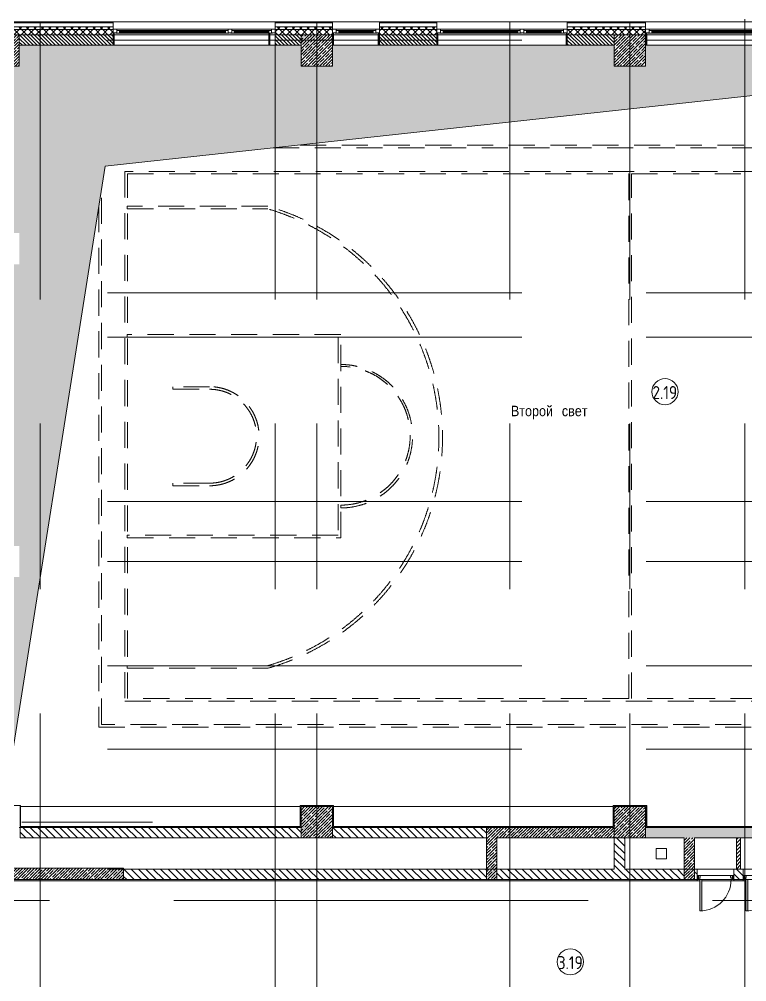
# Model space of a CAD drawing. Header units: millimetres. Extents: x -8624 to 200327, y -8553 to 29000.
# Drawn here: x 139110 to 153048, y 8942 to 27398 of the extents above; entities that cross this region are included whole.
import ezdxf

# ---------------------------------------------------------------- set-up
doc = ezdxf.new("R2010")
doc.units = ezdxf.units.MM
doc.linetypes.add('200_ШТРИХ__ш1_п0_6_', pattern=[800, 500, -300])
doc.linetypes.add('Осевая', pattern=[15875, 3175, -2381.25, 7937.5, -2381.25])
for name, color, linetype, lineweight in [('A-AREA-IDEN', 7, 'Continuous', 9), ('A-DETL-1', 7, 'Continuous', 9), ('A-DETL-MBND-1', 7, '200_ШТРИХ__ш1_п0_6_', 9), ('A-GLAZ-2', 7, 'Continuous', 9), ('A-WALL-3', 7, 'Continuous', 9), ('A-WALL-4', 7, 'Continuous', 13), ('G-ANNO-TEXT', 7, 'Continuous', 9), ('I-WALL-5', 7, 'Continuous', 9), ('S-COLS-2', 7, 'Continuous', 9), ('Оси', 7, 'Continuous', 9), ('Оси-2', 7, 'Осевая', 9)]:
    doc.layers.add(name, color=color, linetype=linetype, lineweight=lineweight)
for name, color, linetype, lineweight, true_color in [('A-DETL-GENF-5', 7, 'Continuous', 9, 0x8d9194), ('A-DOOR-5', 7, 'Continuous', 9, 0xaaaaaa), ('A-DOOR-6', 7, 'Continuous', 9, 0xe2e2e2), ('A-DOOR-FRAM-4', 7, 'Continuous', 9, 0xe2e2e2), ('A-DOOR-FRAM-5', 7, 'Continuous', 9, 0xaaaaaa), ('A-FLOR-3', 7, 'Continuous', 9, 0xaaaaaa), ('I-WALL-7', 9, 'Continuous', 9, 0x808080)]:
    doc.layers.add(name, color=color, linetype=linetype, lineweight=lineweight, true_color=true_color)
doc.styles.add('Century Gothic', font='GOTHIC.TTF', dxfattribs={"width": 0.9, "height": 200})
doc.styles.add('GOST Common', font='GOST_Common.ttf', dxfattribs={"width": 0.9, "height": 250})
pattern_1 = [(45, (96349.85, 0), (-70.71068, 70.71068), []), (135, (96349.85, 0), (-70.71068, -70.71068), [])]
pattern_2 = [(45, (96349.85, 0), (-57.02463, 57.02463), []), (45, (96406.87, 0), (-57.02463, 57.02463), [100.806, -20.161, 3.353, -16.808])]
pattern_3 = [(135, (96349.85, 0), (-70.71068, -70.71068), [])]
pattern_4 = [(0, (96349.85, 0), (121.92, 30.48), [10.058, -81.382, 10.058, -81.382, -487.68]), (0, (96349.85, 0), (121.92, 30.48), [-182.88, 10.058, -172.822, 10.058, -81.382, -213.36]), (0, (96349.85, 0), (121.92, 30.48), [-457.2, 10.058, -50.902, 10.058, -142.342]), (120, (96395.57, 15.24), (-87.356454, 90.345817), [10.058, -81.382, 10.058, -81.382, -487.68]), (120, (96395.57, 15.24), (-87.356454, 90.345817), [-182.88, 10.058, -172.822, 10.058, -81.382, -213.36]), (120, (96395.57, 15.24), (-87.356454, 90.345817), [-457.2, 10.058, -50.902, 10.058, -142.342]), (240, (96410.81, 76.2), (-34.563546, -120.825817), [10.058, -81.382, 10.058, -81.382, -487.68]), (240, (96410.81, 76.2), (-34.563546, -120.825817), [-182.88, 10.058, -172.822, 10.058, -81.382, -213.36]), (240, (96410.81, 76.2), (-34.563546, -120.825817), [-457.2, 10.058, -50.902, 10.058, -142.342])]

# ---------------------------------------------------------------- blocks, each defined once
blk = doc.blocks.new('BSC_Колонна _Прямоугольная - 600х600-23205375-План зашивки приборов отопления в осях 3 этажа 12-23')
at = {"layer": 'S-COLS-2'}
h = blk.add_hatch(dxfattribs=at)
h.set_pattern_fill('FP_140', color=256, style=0, pattern_type=2)
h.set_pattern_definition([(45, (-54460, -12000), (-57.02463, 57.02463), []), (45, (-54402.975, -12000), (-57.02463, 57.02463), [100.806, -20.161, 3.353, -16.808])])
h.paths.add_polyline_path([(-300, -300), (300, -300), (300, 300), (-300, 300), (-300, -176)])
for p, q in [((300, 300), (-300, 300)), ((-300, 300), (-300, -300)), ((300, -300), (300, 300)), ((-300, -300), (300, -300))]:
    blk.add_line(p, q, dxfattribs=at)
blk = doc.blocks.new('BSC_Колонна _Прямоугольная - 600х600-V187-План зашивки приборов отопления в осях 3 этажа 12-23')
at = {"layer": 'S-COLS-2'}
h = blk.add_hatch(dxfattribs=at)
h.set_pattern_fill('FP_141', color=256, style=0, pattern_type=2)
h.set_pattern_definition([(45, (-42460, -26800), (-57.02463, 57.02463), []), (45, (-42402.975, -26800), (-57.02463, 57.02463), [100.806, -20.161, 3.353, -16.808])])
h.paths.add_polyline_path([(-300, -300), (300, -300), (300, 300), (-300, 300)])
for p, q in [((300, 300), (-300, 300)), ((-300, 300), (-300, -300)), ((300, 100), (300, 300)), ((-300, -300), (-100, -300))]:
    blk.add_line(p, q, dxfattribs=at)
blk = doc.blocks.new('120_Окно_СКБ_2Ст - 120_Окно_СКБ_2Ст 3100х2500 _мал_створка слева_ 2-19089248-План зашивки приборов отопления в осях 3 этажа 12-23')
at = {"layer": 'A-GLAZ-2'}
for p, q in [((-1550, -75), (-1550, -5)), ((-1550, -5), (-1480, -5)), ((1550, -5), (-1550, -5)), ((-1480, -75), (-1550, -75)), ((-1530, -75), (-1500, -75)), ((-1480, -75), (-1500, -75)), ((-1500, -75), (-1500, -85)), ((-1500, -85), (670, -85)), ((670, -85), (-1500, -85)), ((-1480, -5), (-1480, -75)), ((650, -35), (-1480, -35)), ((-1480, -35), (-1480, -75)), ((-1430, -85), (-1430, -35)), ((-1430, -55), (600, -55)), ((600, -65), (-1430, -65)), ((600, -85), (600, -35)), ((650, -75), (650, -5)), ((650, -5), (720, -5)), ((650, -75), (650, -35)), ((720, -75), (650, -75)), ((670, -75), (650, -75)), ((670, -75), (700, -75)), ((670, -85), (670, -75)), ((720, -75), (700, -75)), ((700, -75), (700, -85)), ((700, -85), (1500, -85)), ((1500, -85), (700, -85)), ((720, -5), (720, -75)), ((1480, -35), (720, -35)), ((720, -35), (720, -75)), ((770, -85), (770, -35)), ((770, -55), (1430, -55)), ((1430, -65), (770, -65)), ((1430, -85), (1430, -35)), ((1480, -75), (1480, -5)), ((1480, -5), (1550, -5)), ((1480, -75), (1480, -35)), ((1550, -75), (1480, -75)), ((1500, -75), (1480, -75)), ((1500, -75), (1530, -75)), ((1500, -85), (1500, -75)), ((1550, -5), (1550, -75))]:
    blk.add_line(p, q, dxfattribs=at)
blk = doc.blocks.new('120_Окно_СКБ_2Ст - 120_Окно_СКБ_2Ст 2500х2500 _мал створка справа_-23206729-План зашивки приборов отопления в осях 3 этажа 12-23')
at = {"layer": 'A-GLAZ-2'}
for p, q in [((-1250, -75), (-1250, -5)), ((-1250, -5), (-1180, -5)), ((1250, -5), (-1250, -5)), ((-1180, -75), (-1250, -75)), ((-1230, -75), (-1200, -75)), ((-1180, -75), (-1200, -75)), ((-1200, -75), (-1200, -85)), ((-1200, -85), (370, -85)), ((370, -85), (-1200, -85)), ((-1180, -5), (-1180, -75)), ((350, -35), (-1180, -35)), ((-1180, -35), (-1180, -75)), ((-1130, -85), (-1130, -35)), ((-1130, -55), (300, -55)), ((300, -65), (-1130, -65)), ((300, -85), (300, -35)), ((350, -75), (350, -5)), ((350, -5), (420, -5)), ((350, -75), (350, -35)), ((420, -75), (350, -75)), ((370, -75), (350, -75)), ((370, -75), (400, -75)), ((370, -85), (370, -75)), ((420, -75), (400, -75)), ((400, -75), (400, -85)), ((400, -85), (1200, -85)), ((1200, -85), (400, -85)), ((420, -5), (420, -75)), ((1180, -35), (420, -35)), ((420, -35), (420, -75)), ((470, -85), (470, -35)), ((470, -55), (1130, -55)), ((1130, -65), (470, -65)), ((1130, -85), (1130, -35)), ((1180, -75), (1180, -5)), ((1180, -5), (1250, -5)), ((1180, -75), (1180, -35)), ((1250, -75), (1180, -75)), ((1200, -75), (1180, -75)), ((1200, -75), (1230, -75)), ((1200, -85), (1200, -75)), ((1250, -5), (1250, -75))]:
    blk.add_line(p, q, dxfattribs=at)
blk = doc.blocks.new('120_Окно_СКБ_1Ст - 120_Окно_СКБ_1Ст_900х2500_h_-21649151-План зашивки приборов отопления в осях 3 этажа 12-23')
at = {"layer": 'A-GLAZ-2'}
for p, q in [((-450, -75), (-450, -5)), ((-450, -5), (-380, -5)), ((450, -5), (-450, -5)), ((-380, -75), (-450, -75)), ((-430, -75), (-400, -75)), ((-380, -75), (-400, -75)), ((-400, -75), (-400, -85)), ((-400, -85), (400, -85)), ((400, -85), (-400, -85)), ((-380, -5), (-380, -75)), ((380, -35), (-380, -35)), ((-380, -35), (-380, -75)), ((-330, -85), (-330, -35)), ((-330, -55), (330, -55)), ((330, -65), (-330, -65)), ((330, -85), (330, -35)), ((380, -75), (380, -5)), ((380, -5), (450, -5)), ((380, -75), (380, -35)), ((450, -75), (380, -75)), ((400, -75), (380, -75)), ((400, -75), (430, -75)), ((400, -85), (400, -75)), ((450, -5), (450, -75))]:
    blk.add_line(p, q, dxfattribs=at)
blk = doc.blocks.new('110_Дверь_СКБ_1Ст - д-18 700x2100h_Технический шкаф ЭОМ и СС-V210-План зашивки приборов отопления в осях 3 этажа 12-23')
at = {"layer": 'A-DOOR-5'}
h = blk.add_hatch(dxfattribs=at)
h.set_pattern_fill('FP_69', color=256, style=0, pattern_type=2)
h.set_pattern_definition([(135, (1951.41, 164.685), (-14.14214, -14.14214), []), (225, (1951.41, 164.685), (14.14214, -14.14214), [])])
h.paths.add_polyline_path([(362, 100), (337, 100), (337, 20), (362, 20), (362, 40)])
at = {"layer": 'A-DOOR-6'}
h = blk.add_hatch(color=256, dxfattribs=at)
h.paths.add_polyline_path([(-313, 100), (-313, 20), (-278, 20), (-278, 60), (-288, 60), (-288, 100)])
h.paths.add_polyline_path([(337, 100), (312, 100), (312, 60), (302, 60), (302, 20), (337, 20), (337, 40)])
at = {"layer": 'A-DOOR-FRAM-4'}
blk.add_hatch(color=256, dxfattribs=at).paths.add_polyline_path([(312, 700), (272, 700), (272, 100), (312, 100), (312, 472)])
at = {"layer": 'A-DOOR-FRAM-5'}
h = blk.add_hatch(dxfattribs=at)
h.set_pattern_fill('FP_70', color=256, style=0, pattern_type=2)
h.set_pattern_definition([(45, (-171.384, 164.685), (-14.1421, 14.1421), []), (135, (-171.384, 164.685), (-14.1421, -14.1421), [])])
h.paths.add_polyline_path([(-313, 100), (-338, 100), (-338, 20), (-313, 20), (-313, 40)])
at = {"layer": 'A-DOOR-5'}
for p, q in [((312, 700), (272, 700)), ((272, 700), (272, 100)), ((312, 100), (312, 700)), ((272, 100), (312, 100))]:
    blk.add_line(p, q, dxfattribs=at)
blk.add_arc((312, 100), 600, 90, 180, dxfattribs=at)
at = {"layer": 'A-DOOR-FRAM-5'}
for p, q in [((-313, 100), (-338, 100)), ((-338, 100), (-338, 20)), ((-338, 20), (-313, 20)), ((-288, 100), (-313, 100)), ((-313, 100), (-313, 20)), ((-313, 20), (-313, 100)), ((-313, 20), (-278, 20)), ((-288, 60), (-288, 100)), ((-288, 100), (272, 100)), ((-278, 60), (-288, 60)), ((-278, 20), (-278, 60)), ((302, 20), (-278, 20)), ((312, 60), (302, 60)), ((302, 60), (302, 20)), ((302, 20), (337, 20)), ((312, 100), (312, 60)), ((337, 100), (312, 100)), ((337, 20), (337, 100)), ((362, 100), (337, 100)), ((337, 100), (337, 20)), ((337, 20), (362, 20)), ((362, 20), (362, 100))]:
    blk.add_line(p, q, dxfattribs=at)
blk = doc.blocks.new('120_Окно_СКБ_2Ст - 120_Окно_СКБ_2Ст 3100х2500 _мал_створка слева_ 2-V217-План зашивки приборов отопления в осях 3 этажа 12-23')
at = {"layer": 'A-GLAZ-2'}
for p, q in [((-1550, -75), (-1550, -5)), ((-1550, -5), (-1480, -5)), ((1550, -5), (-1550, -5)), ((-1480, -75), (-1550, -75)), ((-1530, -75), (-1500, -75)), ((-1480, -75), (-1500, -75)), ((-1500, -75), (-1500, -85)), ((-1500, -85), (670, -85)), ((670, -85), (-1500, -85)), ((-1480, -5), (-1480, -75)), ((650, -35), (-1480, -35)), ((-1480, -35), (-1480, -75)), ((-1430, -85), (-1430, -35)), ((-1430, -55), (600, -55)), ((600, -65), (-1430, -65)), ((600, -85), (600, -35)), ((650, -75), (650, -5)), ((650, -5), (720, -5)), ((650, -75), (650, -35)), ((720, -75), (650, -75)), ((670, -75), (650, -75)), ((670, -75), (700, -75)), ((670, -85), (670, -75)), ((720, -75), (700, -75)), ((700, -75), (700, -85)), ((700, -85), (1500, -85)), ((1500, -85), (700, -85)), ((720, -5), (720, -75)), ((1480, -35), (720, -35)), ((720, -35), (720, -75)), ((770, -85), (770, -35)), ((770, -55), (1430, -55)), ((1430, -65), (770, -65)), ((1430, -85), (1430, -35)), ((1480, -75), (1480, -5)), ((1480, -5), (1550, -5)), ((1480, -75), (1480, -35)), ((1550, -75), (1480, -75)), ((1500, -75), (1480, -75)), ((1500, -75), (1550, -75)), ((1500, -85), (1500, -75)), ((1550, -5), (1550, -75))]:
    blk.add_line(p, q, dxfattribs=at)
blk = doc.blocks.new('Марка_Помещения - Номер-25198446-План зашивки приборов отопления в осях 3 этажа 12-23')
at = {"layer": 'A-AREA-IDEN'}
for start, end in [(360, 180), (180, 360)]:
    blk.add_arc((0, 0), 2.5, start, end, dxfattribs=at)

msp = doc.modelspace()

# ---------------------------------------------------------------- hatches: boundary and pattern name
at = {"layer": 'A-DETL-GENF-5'}
msp.add_hatch(color=256, dxfattribs=at).paths.add_polyline_path([(138709.8, 11668.6), (140754.8, 24580), (161999.4, 26900), (157109.8, 26900), (157109.8, 26500), (156509.8, 26500), (156509.8, 26900), (151109.8, 26900), (151109.8, 26500), (150509.8, 26500), (150509.8, 26900), (145110.1, 26900), (145110.1, 26500), (144509.8, 26500), (144509.8, 26900), (139109.8, 26900), (139109.8, 26500), (138709.8, 26500), (138709.8, 23300), (139109.8, 23300), (139109.8, 22700), (138709.8, 22700), (138709.8, 17300), (139109.8, 17300), (139109.8, 16700), (138709.8, 16700), (138709.8, 11823.6)])
at = {"layer": 'A-WALL-3'}
h = msp.add_hatch(dxfattribs=at)
h.set_pattern_fill('FP_138', color=256, style=0, pattern_type=2)
h.set_pattern_definition(pattern_1)
h.paths.add_polyline_path([(180850.5, 27200), (180850.5, 27250), (176699.8, 27250), (176699.8, 27200), (180804.2, 27200)])
h.paths.add_polyline_path([(173599.8, 27200), (173599.8, 27250), (172699.8, 27250), (172699.8, 27200), (173170.4, 27200)])
h.paths.add_polyline_path([(170262.3, 27200), (170599.8, 27200), (170599.8, 27250), (169259.8, 27250), (169259.8, 27200), (169535.2, 27200)])
h.paths.add_polyline_path([(167159.8, 27200), (167159.8, 27250), (165959.8, 27250), (165959.8, 27200), (166990.6, 27200)])
h.paths.add_polyline_path([(163459.8, 27200), (163459.8, 27250), (159209.8, 27250), (159209.8, 27200), (163355.5, 27200)])
h.paths.add_polyline_path([(158309.8, 27200), (158309.8, 27250), (156209.8, 27250), (156209.8, 27200), (157902.8, 27200)])
h.paths.add_polyline_path([(155309.8, 27200), (155309.8, 27250), (154209.8, 27250), (154209.8, 27200), (154994.7, 27200)])
h.paths.add_polyline_path([(151109.8, 27200), (151109.8, 27250), (149609.8, 27250), (149609.8, 27200), (150632.5, 27200)])
h.paths.add_polyline_path([(147109.8, 27200), (147109.8, 27250), (146010.1, 27250), (146010.1, 27200), (146270.4, 27200)])
h.paths.add_polyline_path([(145110.1, 27200), (145110.1, 27250), (144009.8, 27250), (144009.8, 27200), (144816.3, 27200)])
h.paths.add_polyline_path([(140909.8, 27200), (140909.8, 27250), (138409.8, 27250), (138409.8, 27200), (140454.1, 27200)])
h = msp.add_hatch(dxfattribs=at)
h.set_pattern_fill('FP_138', color=256, style=0, pattern_type=2)
h.set_pattern_definition(pattern_1)
h.paths.add_polyline_path([(180850.5, 27100), (180850.5, 27200), (176699.8, 27200), (176699.8, 27100), (180804.2, 27100)])
h.paths.add_polyline_path([(172806.9, 27100), (173599.8, 27100), (173599.8, 27200), (172699.8, 27200), (172699.8, 27100)])
h.paths.add_polyline_path([(170599.8, 27100), (170599.8, 27200), (169259.8, 27200), (169259.8, 27100), (170262.3, 27100)])
h.paths.add_polyline_path([(167159.8, 27100), (167159.8, 27200), (165959.8, 27200), (165959.8, 27100), (166990.6, 27100)])
h.paths.add_polyline_path([(163459.8, 27100), (163459.8, 27200), (159209.8, 27200), (159209.8, 27100), (163355.5, 27100)])
h.paths.add_polyline_path([(158309.8, 27100), (158309.8, 27200), (156209.8, 27200), (156209.8, 27100), (157902.8, 27100)])
h.paths.add_polyline_path([(155309.8, 27100), (155309.8, 27200), (154209.8, 27200), (154209.8, 27100), (154994.7, 27100)])
h.paths.add_polyline_path([(151109.8, 27100), (151109.8, 27200), (149609.8, 27200), (149609.8, 27100), (150632.5, 27100)])
h.paths.add_polyline_path([(147109.8, 27100), (147109.8, 27200), (146010.1, 27200), (146010.1, 27100), (146270.4, 27100)])
h.paths.add_polyline_path([(145110.1, 27100), (145110.1, 27200), (144009.8, 27200), (144009.8, 27100), (144816.3, 27100)])
h.paths.add_polyline_path([(140909.8, 27100), (140909.8, 27200), (138509.8, 27200), (138509.8, 27100), (140454.1, 27100)])
h = msp.add_hatch(dxfattribs=at)
h.set_pattern_fill('FP_137', color=256, style=0, pattern_type=2)
h.set_pattern_definition([(135, (96349.85, 0), (-35.35534, -35.35534), [])])
h.paths.add_polyline_path([(180549.8, 26900), (180549.8, 27100), (177499.8, 27100), (177499.8, 26900), (180440.6, 26900)])
h.paths.add_polyline_path([(176987.3, 26900), (176999.8, 26900), (176999.8, 27100), (176699.8, 27100), (176699.8, 26900), (176805.5, 26900)])
h.paths.add_polyline_path([(173099.8, 26900), (173099.8, 27100), (172699.8, 27100), (172699.8, 26900), (172806.9, 26900)])
h.paths.add_polyline_path([(170409.8, 26900), (170599.8, 26900), (170599.8, 27100), (170389.8, 27100), (170389.8, 26900)])
h.paths.add_polyline_path([(169889.8, 26900), (169889.8, 27100), (169259.8, 27100), (169259.8, 26900), (169717, 26900)])
h.paths.add_polyline_path([(166081.9, 26900), (166659.8, 26900), (166659.8, 27100), (165959.8, 27100), (165959.8, 26900)])
h.paths.add_polyline_path([(163355.5, 26900), (163459.8, 26900), (163459.8, 27100), (163109.8, 27100), (163109.8, 26900), (163130.8, 26900)])
h.paths.add_polyline_path([(162509.8, 26900), (162509.8, 27100), (159209.8, 27100), (159209.8, 26900), (162446.7, 26900)])
h.paths.add_polyline_path([(158309.8, 26900), (158309.8, 27100), (157109.8, 27100), (157109.8, 26900), (158266.3, 26900)])
h.paths.add_polyline_path([(156448.7, 26900), (156509.8, 26900), (156509.8, 27100), (156209.8, 27100), (156209.8, 26900)])
h.paths.add_polyline_path([(155309.8, 26900), (155309.8, 27100), (154209.8, 27100), (154209.8, 26900), (154994.7, 26900)])
h.paths.add_polyline_path([(150509.8, 26900), (150509.8, 27100), (149609.8, 27100), (149609.8, 26900), (149905.5, 26900)])
h.paths.add_polyline_path([(147109.8, 26900), (147109.8, 27100), (146010.1, 27100), (146010.1, 26900), (146270.4, 26900)])
h.paths.add_polyline_path([(144509.8, 26900), (144509.8, 27100), (144009.8, 27100), (144009.8, 26900)])
h.paths.add_polyline_path([(140909.8, 26900), (140909.8, 27100), (139109.8, 27100), (139109.8, 26900), (140454.1, 26900)])
at = {"layer": 'I-WALL-5'}
h = msp.add_hatch(dxfattribs=at)
h.set_pattern_fill('FP_139', color=256, style=0, pattern_type=2)
h.set_pattern_definition(pattern_3)
h.paths.add_polyline_path([(148059.8, 11700), (148059.8, 11900), (145109.8, 11900), (145109.8, 11700), (146270.4, 11700)])
h.paths.add_polyline_path([(144509.8, 11700), (144509.8, 11900), (139129.8, 11900), (139129.8, 11700), (143362.3, 11700)])
h = msp.add_hatch(dxfattribs=at)
h.set_pattern_fill('FP_135', color=256, style=0, pattern_type=2)
h.set_pattern_definition(pattern_2)
h.paths.add_polyline_path([(150509.8, 11700), (150509.8, 11900), (148059.8, 11900), (148059.8, 11700), (149178.5, 11700)])
h = msp.add_hatch(dxfattribs=at)
h.set_pattern_fill('FP_135', color=256, style=0, pattern_type=2)
h.set_pattern_definition(pattern_2)
h.paths.add_polyline_path([(160729.8, 11700), (162509.8, 11700), (162509.8, 11900), (157109.8, 11900), (157109.8, 11700), (159609.8, 11700)])
h.paths.add_polyline_path([(156509.8, 11700), (156509.8, 11900), (151109.8, 11900), (151109.8, 11700), (156448.7, 11700)])
h = msp.add_hatch(dxfattribs=at)
h.set_pattern_fill('FP_135', color=256, style=0, pattern_type=2)
h.set_pattern_definition(pattern_2)
h.paths.add_polyline_path([(148259.8, 10900), (148259.8, 11700), (148059.8, 11700), (148059.8, 10900)])
h = msp.add_hatch(dxfattribs=at)
h.set_pattern_fill('FP_139', color=256, style=0, pattern_type=2)
h.set_pattern_definition(pattern_3)
h.paths.add_polyline_path([(150632.5, 11100), (150709.8, 11100), (150709.8, 11700), (150509.8, 11700), (150509.8, 11100)])
h = msp.add_hatch(dxfattribs=at)
h.set_pattern_fill('FP_135', color=256, style=0, pattern_type=2)
h.set_pattern_definition(pattern_2)
h.paths.add_polyline_path([(151849.8, 10900), (152049.8, 10900), (152049.8, 11700), (151849.8, 11700), (151849.8, 10959.7)])
h = msp.add_hatch(dxfattribs=at)
h.set_pattern_fill('FP_151', color=256, style=0, pattern_type=2)
h.set_pattern_definition([(45, (96349.85, 0), (-35.35534, 35.35534), [])])
h.paths.add_polyline_path([(152929.1, 11100), (152929.1, 11700), (152849.1, 11700), (152849.1, 11100)])
h = msp.add_hatch(dxfattribs=at)
h.set_pattern_fill('FP_135', color=256, style=0, pattern_type=2)
h.set_pattern_definition(pattern_2)
h.paths.add_polyline_path([(141109.8, 10900), (141109.8, 11120), (138729.8, 11120), (138729.8, 10900), (140454.1, 10900)])
h = msp.add_hatch(dxfattribs=at)
h.set_pattern_fill('FP_139', color=256, style=0, pattern_type=2)
h.set_pattern_definition(pattern_3)
h.paths.add_polyline_path([(157509.8, 10900), (157509.8, 11100), (155689.8, 11100), (155689.8, 10900), (156448.7, 10900)])
h.paths.add_polyline_path([(153857.7, 10900), (153857.7, 11100), (153677.7, 11100), (153677.7, 10900)])
h.paths.add_polyline_path([(154737.7, 10900), (154737.7, 11100), (154557.7, 11100), (154557.7, 10900)])
h.paths.add_polyline_path([(155489.8, 10900), (155489.8, 11100), (155437.7, 11100), (155437.7, 10900)])
h.paths.add_polyline_path([(152977.7, 10900), (152977.7, 11100), (152797.7, 11100), (152797.7, 10900), (152813.6, 10900)])
h.paths.add_polyline_path([(152086.6, 10900), (152097.7, 10900), (152097.7, 11100), (152049.8, 11100), (152049.8, 10900)])
h.paths.add_polyline_path([(151849.8, 10900), (151849.8, 11100), (148259.8, 11100), (148259.8, 10900), (150632.5, 10900)])
h.paths.add_polyline_path([(148059.8, 10900), (148059.8, 11100), (141109.8, 11100), (141109.8, 10900), (146270.4, 10900)])
at = {"layer": 'I-WALL-7'}
h = msp.add_hatch(dxfattribs=at)
h.set_pattern_fill('FP_183', color=256, style=0, pattern_type=2)
h.set_pattern_definition(pattern_4)
h.paths.add_polyline_path([(140929.8, 26900), (140929.8, 27140), (140909.8, 27140), (140909.8, 26900)])
h = msp.add_hatch(dxfattribs=at)
h.set_pattern_fill('FP_183', color=256, style=0, pattern_type=2)
h.set_pattern_definition(pattern_4)
h.paths.add_polyline_path([(145130.1, 26900), (145130.1, 27140), (145110.1, 27140), (145110.1, 26900)])
h = msp.add_hatch(dxfattribs=at)
h.set_pattern_fill('FP_183', color=256, style=0, pattern_type=2)
h.set_pattern_definition(pattern_4)
h.paths.add_polyline_path([(146010.1, 26900), (146010.1, 27140), (145990.1, 27140), (145990.1, 26900)])
h = msp.add_hatch(dxfattribs=at)
h.set_pattern_fill('FP_183', color=256, style=0, pattern_type=2)
h.set_pattern_definition(pattern_4)
h.paths.add_polyline_path([(147129.8, 26900), (147129.8, 27140), (147109.8, 27140), (147109.8, 26900)])
h = msp.add_hatch(dxfattribs=at)
h.set_pattern_fill('FP_183', color=256, style=0, pattern_type=2)
h.set_pattern_definition(pattern_4)
h.paths.add_polyline_path([(149609.8, 26900), (149609.8, 27140), (149589.8, 27140), (149589.8, 26900)])
h = msp.add_hatch(dxfattribs=at)
h.set_pattern_fill('FP_183', color=256, style=0, pattern_type=2)
h.set_pattern_definition(pattern_4)
h.paths.add_polyline_path([(151129.8, 26900), (151129.8, 27140), (151109.8, 27140), (151109.8, 26900)])
h = msp.add_hatch(dxfattribs=at)
h.set_pattern_fill('FP_183', color=256, style=0, pattern_type=2)
h.set_pattern_definition(pattern_4)
h.paths.add_polyline_path([(143909.8, 26900), (143909.8, 27130), (143889.8, 27130), (143889.8, 26900)])
h = msp.add_hatch(dxfattribs=at)
h.set_pattern_fill('FP_183', color=256, style=0, pattern_type=2)
h.set_pattern_definition(pattern_4)
h.paths.add_polyline_path([(157709.8, 10880), (157709.8, 10900), (155437.7, 10900), (155437.7, 10880), (156448.7, 10880)])
h.paths.add_polyline_path([(154737.7, 10880), (154737.7, 10900), (154557.7, 10900), (154557.7, 10880)])
h.paths.add_polyline_path([(153857.7, 10880), (153857.7, 10900), (153677.7, 10900), (153677.7, 10880)])
h.paths.add_polyline_path([(152086.6, 10880), (152097.7, 10880), (152097.7, 10900), (138729.8, 10900), (138729.8, 10880), (150632.5, 10880)])
h.paths.add_polyline_path([(152813.6, 10880), (152977.7, 10880), (152977.7, 10900), (152797.7, 10900), (152797.7, 10880)])
at = {"layer": 'S-COLS-2'}
h = msp.add_hatch(dxfattribs=at)
h.set_pattern_fill('FP_135', color=256, style=0, pattern_type=2)
h.set_pattern_definition(pattern_2)
h.paths.add_polyline_path([(144509.8, 26500), (145109.8, 26500), (145109.8, 27100), (144509.8, 27100), (144509.8, 26511)])
h = msp.add_hatch(dxfattribs=at)
h.set_pattern_fill('FP_135', color=256, style=0, pattern_type=2)
h.set_pattern_definition(pattern_2)
h.paths.add_polyline_path([(150509.8, 26500), (151109.8, 26500), (151109.8, 27100), (150509.8, 27100), (150509.8, 26511)])
h = msp.add_hatch(dxfattribs=at)
h.set_pattern_fill('FP_135', color=256, style=0, pattern_type=2)
h.set_pattern_definition(pattern_2)
h.paths.add_polyline_path([(144509.8, 11700), (145109.8, 11700), (145109.8, 12300), (144509.8, 12300), (144509.8, 11823.6)])

# ---------------------------------------------------------------- linework, layer by layer
at = {"layer": 'A-DETL-1'}
for p, q in [((144509.8, 26900), (139109.8, 26900)), ((139109.8, 26900), (139109.8, 26500)), ((140754.8, 24580), (161999.4, 26900)), ((144509.8, 26500), (144509.8, 26900)), ((150509.8, 26900), (145110.1, 26900)), ((145110.1, 26900), (145110.1, 26500)), ((150509.8, 26500), (150509.8, 26900)), ((156509.8, 26900), (151109.8, 26900)), ((151109.8, 26900), (151109.8, 26500)), ((139109.8, 26500), (138709.8, 26500)), ((145110.1, 26500), (144509.8, 26500)), ((151109.8, 26500), (150509.8, 26500)), ((138709.8, 11668.6), (140754.8, 24580))]:
    msp.add_line(p, q, dxfattribs=at)
at = {"layer": 'A-DETL-MBND-1'}
for p, q in [((143971.5, 24931.3), (160939.8, 24931.3)), ((160989.8, 24981.3), (144429.4, 24981.3)), ((160489.8, 24481.3), (141133.5, 24481.3)), ((141133.5, 24481.3), (141133.5, 14324.4)), ((141183.5, 14374.4), (141183.5, 24431.3)), ((141183.5, 24431.3), (150786.7, 24431.3)), ((150786.7, 24431.3), (150786.7, 14374.4)), ((150836.7, 14374.4), (150836.7, 24431.3)), ((150836.7, 24431.3), (160439.8, 24431.3)), ((140683.5, 13874.4), (140683.5, 24129.6)), ((140633.5, 23813.9), (140633.5, 13824.4)), ((143869.5, 23812.8), (141179.8, 23812.8)), ((141179.8, 23812.8), (141179.8, 23762.8)), ((141179.8, 23762.8), (143869.5, 23762.8)), ((145269.5, 21352.8), (141179.8, 21352.8)), ((141179.8, 21352.8), (141179.8, 21302.8)), ((141179.8, 21302.8), (145219.5, 21302.8)), ((145219.5, 21302.8), (145219.5, 17502.8)), ((145269.5, 17452.8), (145269.5, 21352.8)), ((145269.5, 20777.8), (145269.5, 20741.7)), ((142054.8, 20352.8), (142054.8, 20302.8)), ((142754.8, 20352.8), (142054.8, 20352.8)), ((142054.8, 20302.8), (142754.8, 20302.8)), ((142754.8, 18502.8), (142054.8, 18502.8)), ((142054.8, 18502.8), (142054.8, 18452.8)), ((142054.8, 18452.8), (142754.8, 18452.8)), ((145269.5, 18081.7), (145269.5, 18027.8)), ((145219.5, 17502.8), (141179.8, 17502.8)), ((141179.8, 17502.8), (141179.8, 17452.8)), ((141179.8, 17452.8), (145269.5, 17452.8)), ((143869.5, 15002.8), (141179.8, 15002.8)), ((141179.8, 15002.8), (141179.8, 14952.8)), ((141179.8, 14952.8), (143869.5, 14952.8)), ((141133.5, 14324.4), (160489.8, 14324.4)), ((150786.7, 14374.4), (141183.5, 14374.4)), ((160439.8, 14374.4), (150836.7, 14374.4)), ((160939.8, 13874.4), (140683.5, 13874.4)), ((140633.5, 13824.4), (160989.8, 13824.4)), ((138813, 12320), (139129.8, 12320)), ((139129.8, 12320), (139129.8, 11920)), ((144488.8, 12320), (145129.8, 12320)), ((144488.8, 12300), (144488.8, 12320)), ((144489.8, 11920), (144489.8, 12320)), ((145130.8, 12321), (145129.8, 12321)), ((145129.8, 12320), (145129.8, 11920)), ((145130.8, 12321), (145130.8, 12300)), ((150488.8, 12320), (151129.8, 12320)), ((150488.8, 12300), (150488.8, 12320)), ((150489.8, 11920), (150489.8, 12320)), ((151130.8, 12321), (151129.8, 12321)), ((151129.8, 12320), (151129.8, 11920)), ((151130.8, 12321), (151130.8, 11920)), ((139109.8, 11900), (139129.8, 11900)), ((139129.8, 11920), (144489.8, 11920)), ((145129.8, 11920), (150489.8, 11920)), ((151129.8, 11920), (156489.8, 11920))]:
    msp.add_line(p, q, dxfattribs=at)
for centre, radius, start, end in [((142614.9, 19382.8), 4604.2, 285.81331, 74.18669), ((142585.3, 19382.8), 4564.4, 286.34112, 73.65888), ((145269.5, 19402.8), 1375, 270, 90), ((145269.5, 19411.7), 1330, 270, 90), ((142754.8, 19402.8), 950, 270, 90), ((142754.8, 19402.8), 900, 270, 90)]:
    msp.add_arc(centre, radius, start, end, dxfattribs=at)
at = {"layer": 'A-FLOR-3'}
for p, q in [((144489.8, 12300), (139129.8, 12300)), ((150489.8, 12300), (145129.8, 12300)), ((151309.8, 11500), (151509.8, 11500)), ((151309.8, 11300), (151309.8, 11500)), ((151509.8, 11500), (151509.8, 11300)), ((151509.8, 11300), (151309.8, 11300))]:
    msp.add_line(p, q, dxfattribs=at)
at = {"layer": 'A-WALL-3'}
for p, q in [((138259.8, 27350), (146010.1, 27350)), ((140909.8, 27140), (140909.8, 27350)), ((144009.8, 27350), (144009.8, 26900)), ((145110.1, 27140), (145110.1, 27350)), ((146010.1, 27350), (146010.1, 27140)), ((172699.8, 27350), (146010.1, 27350)), ((147109.8, 27140), (147109.8, 27350)), ((149609.8, 27350), (149609.8, 27140)), ((151109.8, 27140), (151109.8, 27350)), ((140909.8, 27100), (139109.8, 27100)), ((143889.8, 27100), (140929.8, 27100)), ((143909.8, 27100), (145110.1, 27100)), ((144509.8, 26900), (144509.8, 27100)), ((145109.8, 27100), (145109.8, 26900)), ((145990.1, 27100), (145130.1, 27100)), ((147109.8, 27100), (146010.1, 27100)), ((149609.8, 27100), (151109.8, 27100)), ((150509.8, 26900), (150509.8, 27100)), ((145109.8, 26900), (145110.1, 26900))]:
    msp.add_line(p, q, dxfattribs=at)
at = {"layer": 'A-WALL-4'}
for p, q in [((140909.8, 27330), (138279.8, 27330)), ((145110.1, 27330), (144009.8, 27330)), ((147109.8, 27330), (146010.1, 27330)), ((151109.8, 27330), (149609.8, 27330)), ((140909.8, 27250), (138359.8, 27250)), ((140909.8, 27200), (138409.8, 27200)), ((145110.1, 27250), (144009.8, 27250)), ((145110.1, 27200), (144009.8, 27200)), ((147109.8, 27250), (146010.1, 27250)), ((147109.8, 27200), (146010.1, 27200)), ((151109.8, 27250), (149609.8, 27250)), ((151109.8, 27200), (149609.8, 27200)), ((148059.8, 11700), (148059.8, 11900)), ((152929.1, 11700), (152849.1, 11700)), ((148059.8, 10900), (148059.8, 11100)), ((148259.8, 10900), (148259.8, 11100)), ((151849.8, 10900), (151849.8, 11100)), ((152049.8, 10900), (152049.8, 11100)), ((152849.1, 11100), (152929.1, 11100)), ((141109.8, 10900), (148059.8, 10900)), ((148259.8, 10900), (151849.8, 10900)), ((152049.8, 10900), (152097.7, 10900)), ((152797.7, 10900), (152977.7, 10900)), ((138749.8, 10880), (152097.7, 10880))]:
    msp.add_line(p, q, dxfattribs=at)
at = {"layer": 'I-WALL-5'}
for p, q in [((140930.8, 27140), (140909.8, 27140)), ((140909.8, 27140), (140909.8, 26900)), ((140929.8, 26900), (140929.8, 27140)), ((140930.8, 26900), (140930.8, 27140)), ((145131.1, 27140), (145110.1, 27140)), ((145110.1, 27140), (145110.1, 26900)), ((145130.1, 26900), (145130.1, 27140)), ((145131.1, 26900), (145131.1, 27140)), ((146010.1, 27140), (145989.1, 27140)), ((145989.1, 27140), (145989.1, 26900)), ((145990.1, 27140), (145990.1, 26900)), ((146010.1, 26900), (146010.1, 27140)), ((147130.8, 27140), (147109.8, 27140)), ((147109.8, 27140), (147109.8, 26900)), ((147129.8, 26900), (147129.8, 27140)), ((147130.8, 26900), (147130.8, 27140)), ((149609.8, 27140), (149588.8, 27140)), ((149588.8, 27140), (149588.8, 26900)), ((149589.8, 27140), (149589.8, 26900)), ((149609.8, 26900), (149609.8, 27140)), ((151130.8, 27140), (151109.8, 27140)), ((151109.8, 27140), (151109.8, 26900)), ((151129.8, 26900), (151129.8, 27140)), ((151130.8, 26900), (151130.8, 27140)), ((140929.8, 27100), (143889.8, 27100)), ((143888.8, 27130), (143888.8, 26900)), ((143889.8, 27130), (143889.8, 26900)), ((143909.8, 26900), (143909.8, 27130)), ((143909.8, 27100), (144009.8, 27100)), ((145130.1, 27100), (145990.1, 27100)), ((147129.8, 27100), (149589.8, 27100)), ((147129.8, 27100), (149589.8, 27100)), ((151129.8, 27100), (154189.8, 27100)), ((151129.8, 27100), (154189.8, 27100)), ((138813, 12320), (139129.8, 12320)), ((139130.8, 12321), (138813.2, 12321)), ((139129.8, 12320), (139129.8, 11920)), ((139130.8, 11921), (139130.8, 12321)), ((145129.8, 12321), (144488.8, 12321)), ((144488.8, 12321), (144488.8, 12320)), ((144488.8, 12320), (145129.8, 12320)), ((145129.8, 12320), (145129.8, 12321)), ((151129.8, 12321), (150488.8, 12321)), ((150488.8, 12321), (150488.8, 12320)), ((150488.8, 12320), (151129.8, 12320)), ((151129.8, 12320), (151129.8, 12321)), ((139129.8, 11920), (144488.8, 11920)), ((144509.8, 11900), (139129.8, 11900)), ((139129.8, 11900), (139129.8, 11700)), ((144488.8, 11921), (139130.8, 11921)), ((144488.8, 11920), (144488.8, 11921)), ((144509.8, 11700), (144509.8, 11900)), ((150509.8, 11900), (145109.8, 11900)), ((145109.8, 11900), (145109.8, 11700)), ((150488.8, 11921), (145129.8, 11921)), ((145129.8, 11921), (145129.8, 11920)), ((145129.8, 11920), (150488.8, 11920)), ((150488.8, 11920), (150488.8, 11921)), ((156509.8, 11900), (151109.8, 11900)), ((156488.8, 11921), (151129.8, 11921)), ((151129.8, 11921), (151129.8, 11920)), ((151129.8, 11920), (156488.8, 11920)), ((139129.8, 11700), (144509.8, 11700)), ((145109.8, 11700), (148059.8, 11700)), ((148059.8, 11700), (148059.8, 11100)), ((148259.8, 11100), (148259.8, 11700)), ((148259.8, 11700), (150509.8, 11700)), ((150509.8, 11700), (150509.8, 11100)), ((150709.8, 11100), (150709.8, 11700)), ((151109.8, 11700), (151849.8, 11700)), ((151849.8, 11700), (151849.8, 11100)), ((152049.8, 11100), (152049.8, 11700)), ((152049.8, 11700), (152849.1, 11700)), ((152849.1, 11700), (152849.1, 11100)), ((152929.1, 11100), (152929.1, 11700)), ((152929.1, 11700), (153729.1, 11700)), ((141109.8, 11120), (138729.8, 11120)), ((141109.8, 10900), (141109.8, 11120)), ((148059.8, 11100), (141109.8, 11100)), ((150509.8, 11100), (148259.8, 11100)), ((151849.8, 11100), (150709.8, 11100)), ((152049.8, 11100), (152849.1, 11100)), ((152097.7, 10980), (152097.7, 11100)), ((152797.7, 11100), (152797.7, 10980)), ((152929.1, 11100), (153729.1, 11100)), ((152977.7, 10980), (152977.7, 11100)), ((138729.8, 10900), (141109.8, 10900)), ((148259.8, 10900), (148059.8, 10900)), ((152049.8, 10900), (151849.8, 10900)), ((152097.7, 10900), (152097.7, 10879)), ((152797.7, 10900), (152797.7, 10879)), ((152977.7, 10900), (152977.7, 10879)), ((152147.7, 10879), (138749.8, 10879)), ((152147.7, 10880), (152097.7, 10880)), ((153027.7, 10880), (152187.7, 10880)), ((153027.7, 10879), (152187.7, 10879))]:
    msp.add_line(p, q, dxfattribs=at)
at = {"layer": 'S-COLS-2'}
for p, q in [((145109.8, 27100), (144509.8, 27100)), ((144509.8, 27100), (144509.8, 26900)), ((145109.8, 26900), (145109.8, 27100)), ((151109.8, 27100), (150509.8, 27100)), ((150509.8, 27100), (150509.8, 26900)), ((151109.8, 26900), (151109.8, 27100)), ((145109.8, 26500), (145109.8, 26900)), ((145109.8, 12300), (144509.8, 12300)), ((144509.8, 12300), (144509.8, 11900)), ((145109.8, 11900), (145109.8, 12300)), ((144509.8, 11900), (144509.8, 11700)), ((145109.8, 11700), (145109.8, 11900)), ((144509.8, 11700), (145109.8, 11700))]:
    msp.add_line(p, q, dxfattribs=at)
at = {"layer": 'Оси'}
for p, q in [((139509.8, 24850), (139509.8, 27350)), ((144009.8, 24850), (144009.8, 27350)), ((144809.8, 24850), (144809.8, 27350)), ((148509.8, 24850), (148509.8, 27350)), ((150809.8, 24850), (150809.8, 27350)), ((153009.8, 24898.1), (153009.8, 27398.1)), ((139159.8, 12000), (141659.8, 12000))]:
    msp.add_line(p, q, dxfattribs=at)
at = {"layer": 'Оси-2'}
for p, q in [((135246.3, 27000), (178599.8, 27000)), ((139509.8, 593.7), (139509.8, 24850)), ((144009.8, 593.7), (144009.8, 24850)), ((144809.8, 593.7), (144809.8, 24850)), ((148509.8, 593.7), (148509.8, 24850)), ((150809.8, 593.7), (150809.8, 24850)), ((153009.8, 593.7), (153009.8, 24898.1)), ((135246.3, 22150), (178409.8, 22150)), ((135246.3, 21300), (178599.8, 21300)), ((135246.3, 18150), (178599.8, 18150)), ((135246.3, 17000), (178599.8, 17000)), ((135246.3, 15000), (177999.8, 15000)), ((135246.3, 13400), (177999.8, 13400)), ((135246.3, 12000), (139159.8, 12000)), ((135246.3, 11100), (178599.8, 11100)), ((136516.3, 10500), (178599.8, 10500))]:
    msp.add_line(p, q, dxfattribs=at)

# ---------------------------------------------------------------- block references
at = {"layer": 'A-AREA-IDEN', "xscale": 99.99999999999993, "yscale": 99.99999999999993, "zscale": 99.99999999999993}
for p in [(151482.1, 20256.6), (149668.2, 9324.1)]:
    msp.add_blockref('Марка_Помещения - Номер-25198446-План зашивки приборов отопления в осях 3 этажа 12-23', p, dxfattribs=at)
at = {"layer": 'A-DOOR-5', "rotation": 180}
for p in [(152460.2, 11000), (153340.2, 11000)]:
    msp.add_blockref('110_Дверь_СКБ_1Ст - д-18 700x2100h_Технический шкаф ЭОМ и СС-V210-План зашивки приборов отопления в осях 3 этажа 12-23', p, dxfattribs=at)
at = {"layer": 'A-GLAZ-2'}
for name, p in [('120_Окно_СКБ_2Ст - 120_Окно_СКБ_2Ст 3100х2500 _мал_створка слева_ 2-V217-План зашивки приборов отопления в осях 3 этажа 12-23', (142459.8, 27215)), ('120_Окно_СКБ_1Ст - 120_Окно_СКБ_1Ст_900х2500_h_-21649151-План зашивки приборов отопления в осях 3 этажа 12-23', (145560.1, 27215)), ('120_Окно_СКБ_2Ст - 120_Окно_СКБ_2Ст 2500х2500 _мал створка справа_-23206729-План зашивки приборов отопления в осях 3 этажа 12-23', (148359.8, 27215)), ('120_Окно_СКБ_2Ст - 120_Окно_СКБ_2Ст 3100х2500 _мал_створка слева_ 2-19089248-План зашивки приборов отопления в осях 3 этажа 12-23', (152659.8, 27215))]:
    msp.add_blockref(name, p, dxfattribs=at)
at = {"layer": 'S-COLS-2'}
for name, p in [('BSC_Колонна _Прямоугольная - 600х600-V187-План зашивки приборов отопления в осях 3 этажа 12-23', (138809.8, 26800)), ('BSC_Колонна _Прямоугольная - 600х600-23205375-План зашивки приборов отопления в осях 3 этажа 12-23', (150809.8, 12000))]:
    msp.add_blockref(name, p, dxfattribs=at)

# ---------------------------------------------------------------- texts
at = {"layer": 'A-AREA-IDEN', "char_height": 250, "width": 606.076, "attachment_point": 1, "style": 'GOST Common'}
for s, insert in [('2.19', (151240.2, 20365.1)), ('3.19', (149426.3, 9432.6))]:
    msp.add_mtext(s, dxfattribs=dict(at, insert=insert))
at = {"layer": 'G-ANNO-TEXT', "char_height": 200, "attachment_point": 1, "style": 'Century Gothic'}
for s, insert, width in [('Второй', (148529.3, 19986.6), 1096.708), ('\\fCentury Gothic|b0|i0|c204|p34|;\\W.9; ', (149434.2, 19986.6), 86.582), ('свет', (149505.6, 19986.6), 663.797)]:
    msp.add_mtext(s, dxfattribs=dict(at, insert=insert, width=width))

doc.saveas('drawing.dxf')
